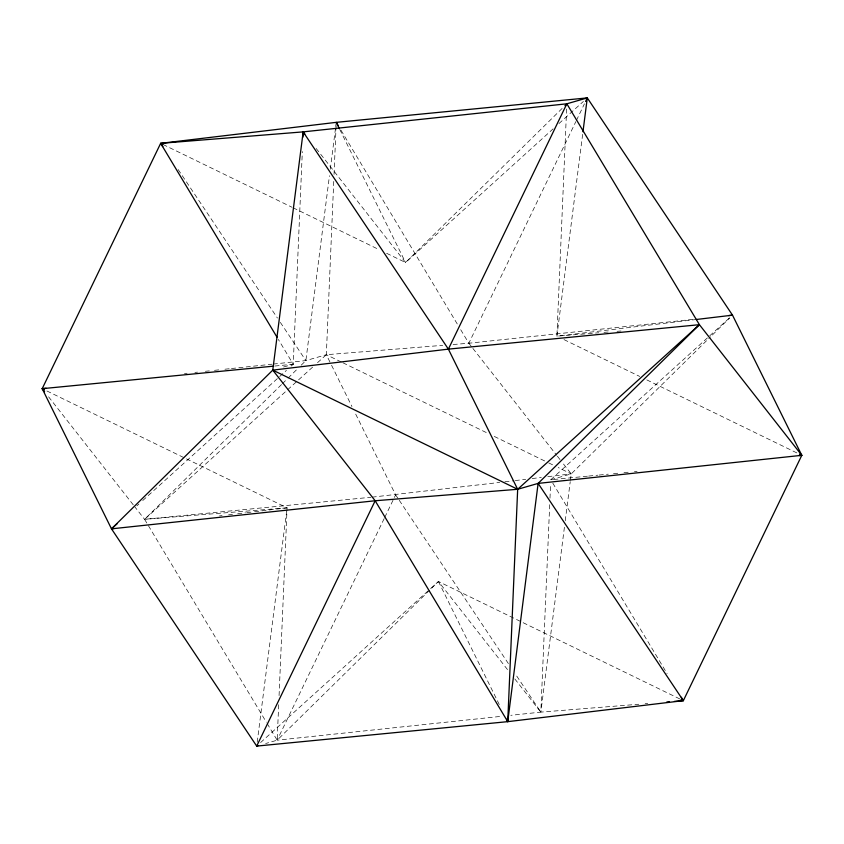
<?xml version="1.0" encoding="UTF-8"?>
<svg xmlns="http://www.w3.org/2000/svg" width="844" height="844" viewBox="0 0 844 844"><rect width="100%" height="100%" fill="white"/><g stroke="black" fill="none" stroke-linecap="round" stroke-linejoin="round"><path stroke-width="0.63" stroke-dasharray="4.22 3.17" d="M278.678 704.761L277.159 740.199L265.66 743.511M279.069 695.572L287.097 507.845L44.563 389.833M291.275 366.011L293.227 364.239L302.321 151.572M333.739 181.428L326.333 354.712L330.985 364.133M334.034 174.392L336.155 124.975M549.697 504.701L540.835 712.125L510.81 715.322M549.982 498.139L550.604 483.696M566.609 109.045L556.903 336.155L598.744 332.789M257.209 742.182L287.097 507.845L144.588 519.313L134.987 507.065M301.181 365.209L305.876 360.599L329.455 175.731M330.289 169.222L335.596 127.56M335.764 126.252L336.26 122.348M582.645 134.365L556.903 336.155L694.791 319.676M564.414 527.257L540.835 712.125L638.803 704.244M565.248 520.748L570.227 481.681M570.396 480.384L571.23 473.874L710.511 336.809M384.178 518.575L277.159 740.199L501.674 716.292M384.748 517.383L395.625 494.869L354.86 412.421M453.144 344.51L468.831 343.244L575.851 121.61M576.42 120.428L584.428 103.833M281.495 384.59L144.588 519.313L266.335 722.169M282.434 383.661L287.118 379.051M288.057 378.133L297.436 368.902M386.626 253.295L405.553 262.505L562.146 108.412M679.789 698.927L438.447 581.495L277.159 740.199L267.02 723.297M712.347 335.005L729.765 317.871M136.897 505.83L138.849 504.058M142.763 500.524L286.39 370.432M316.162 148.47L405.553 262.505L553.094 128.879M558.96 123.572L583.383 101.449M312.649 367.098L144.588 519.313L370.78 497.285M317.534 362.677L326.333 354.712L442.689 345.344M260.617 742.551L429.649 589.46M430.63 588.574L438.447 581.495L508.331 670.653M587.382 476.195L550.773 479.761L729.575 317.819M283.605 367.013L293.227 364.239L278.351 339.446M273.245 364.07L305.876 360.599L326.333 354.712L341.714 362.192M550.773 479.761L571.23 473.874L562.283 462.47M219.451 515.927L222.056 515.621M228.555 514.84L232.459 514.376M237.66 513.753L245.467 512.825M246.775 512.667L253.274 511.886M254.571 511.728L287.097 507.845M372.088 497.158L499.68 482.43M504.881 481.808L513.996 480.721M515.294 480.563L525.696 479.318M532.205 478.537L541.31 477.451M547.809 476.67L571.23 473.874L558.211 467.544M184.477 373.523L187.094 373.248M194.922 372.415L197.528 372.141M205.366 371.297L209.28 370.885M214.503 370.326L219.725 369.777M224.947 369.218L230.169 368.659M231.467 368.522L271.937 364.207M460.718 329.719L468.831 343.244L694.654 319.19M274.922 366.022L293.227 364.239M588.679 476.069L597.837 475.183M599.145 475.056L608.292 474.159M613.525 473.653L618.757 473.146M623.99 472.629L629.213 472.123M634.445 471.617L637.062 471.363M603.966 332.367L609.199 331.945M617.048 331.323L620.962 331.006M645.175 703.727L647.717 703.527M163.029 144.493L291.982 207.244M293.163 207.824L379.526 249.845M564.003 339.615L639.72 376.456M646.821 379.906L797.063 453.017M342.896 362.772L487.231 433.004M494.331 436.453L547.566 462.364M548.748 462.934L553.474 465.234M468.831 343.244L472.081 347.39M472.893 348.424L556.597 455.211M557.409 456.245L561.471 461.436M514.829 678.945L540.835 712.125L516.022 675M48.604 396.838L134.196 506.041M178.168 169.549L277.412 318.019M280.335 322.387L305.876 360.599M395.625 494.869L398.537 499.237M399.275 500.323L508.732 664.091M340.997 130.24L458.007 325.214M552.799 483.148L667.108 673.607M339.752 129.417L405.553 262.505M331.576 365.304L351.948 406.534M438.447 581.495L499.585 705.162"/><path stroke-width="1.27" d="M302.943 137.129L303.165 131.875L566.841 103.801L587.297 97.904L732.508 315.16L801.8 455.317L683.345 700.657L507.74 721.652L256.703 746.096L111.492 528.84L42.2 388.683L160.655 143.343L336.26 122.348L587.297 97.904L582.972 131.759M564.963 105.637L566.841 103.801L699.412 324.687L801.8 455.317L538.124 483.401L517.667 489.288L375.169 500.756L111.492 528.84L272.77 370.126L303.165 131.875L160.655 143.343L277.001 337.189M538.124 483.401L507.74 721.652L375.169 500.756L272.77 370.126L448.375 349.131L699.412 324.687L538.124 483.401L683.345 700.657L674.43 701.375M375.169 500.756L256.703 746.096L257.979 745.727M506.569 719.299L507.74 721.652L517.667 489.288L448.375 349.131L566.841 103.801M585.578 101.459L587.297 97.904M117.358 523.533L111.492 528.84L114.088 528.523M699.412 324.687L517.667 489.288L272.77 370.126M696.089 319.517L732.508 315.16L728.594 315.582M46.114 388.261L42.2 388.683L44.595 391.743M273.625 366.148L42.2 388.683L44.563 389.833M799.184 455.581L801.8 455.317L799.437 454.167M666.802 701.986L669.345 701.786M163.029 144.493L160.655 143.343L162.85 146.624M680.971 699.507L683.345 700.657L681.308 697.271M304.789 133.953L303.165 131.875L448.375 349.131M338.296 125.735L336.26 122.348L339.172 128.235"/></g></svg>
